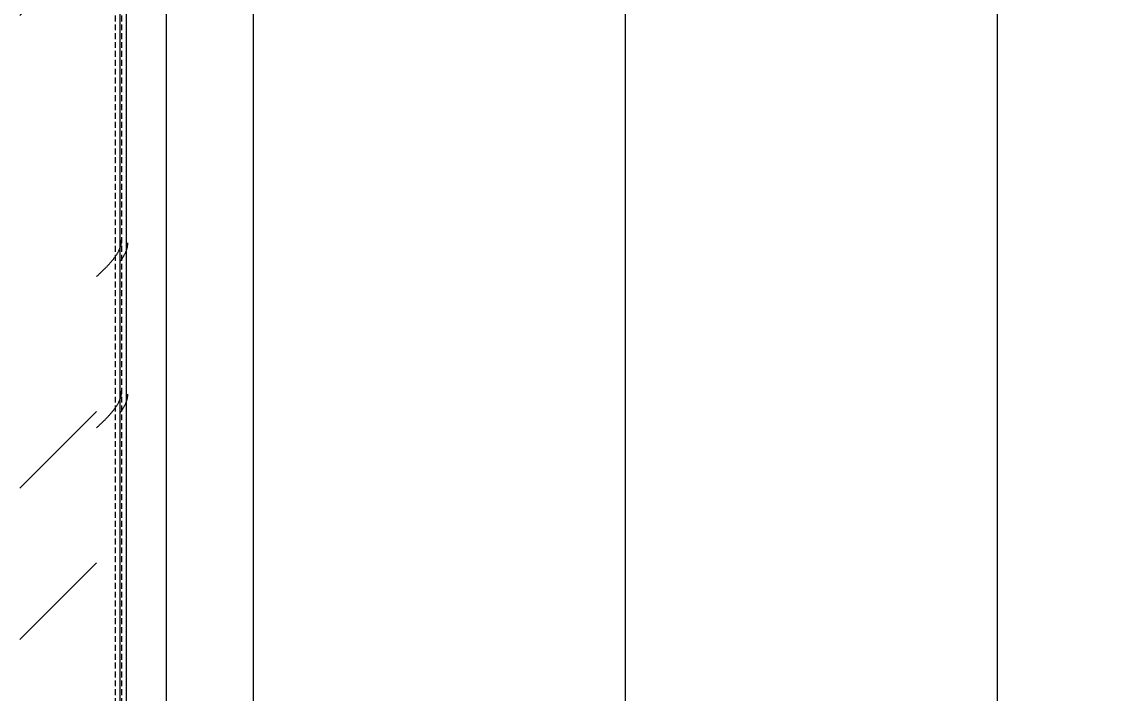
# Model space of a CAD drawing. Header units: centimetres. Extents: x -11896 to 2794, y -437 to 1921.
# Drawn here: x -2309.8 to -2222.9, y 279.1 to 333.2 of the extents above; entities that cross this region are included whole.
import ezdxf

# ---------------------------------------------------------------- set-up
doc = ezdxf.new("R2010")
doc.units = ezdxf.units.CM
doc.linetypes.add('Hidden', pattern=[0.714375, 0.47625, -0.238125])
for name, color, linetype, lineweight in [('A-ANNO-DIMS', 7, 'Continuous', 9), ('A-ANNO-DIMS-100', 7, 'Continuous', 9), ('A-WALL', 7, 'Continuous', 9), ('A-WALL-PATT', 7, 'Continuous', 35), ('S-COLS', 7, 'Continuous', 9)]:
    doc.layers.add(name, color=color, linetype=linetype, lineweight=lineweight)
doc.styles.add('Century Gothic_1', font='GOTHIC.TTF', dxfattribs={"height": 15})
doc.dimstyles.new('FCA_N_Cotas_E100', dxfattribs={"dimscale": 30.48, "dimtxt": 15.662524, "dimasz": 0.492126, "dimexe": 0.656168, "dimexo": 0.656168, "dimgap": 0.032808, "dimtad": 1, "dimlfac": 0.01, "dimrnd": 0.01, "dimzin": 0, "dimdsep": 46, "dimtxsty": 'Century Gothic_1', "dimblk1": 'OBLIQUE', "dimblk2": 'OBLIQUE', "dimsah": 1, "dimcen": 0.09, "dimdle": 0.656168, "dimazin": 2, "dimtfac": 1, "dimtdec": 4, "dimtix": 1, "dimtmove": 0, "dimatfit": 3, "dimfxl": 1, "dimtvp": 1, "dimtolj": 1, "dimtzin": 0, "dimarcsym": 2})

# ---------------------------------------------------------------- blocks, each defined once
blk = doc.blocks.new('FP_14-Sección 2-2')
at = {"layer": 'S-COLS'}
blk.add_line((-3752.503, 94), (-3752.503, 375.859), dxfattribs=at)
at = {"layer": 'S-COLS', "color": 9, "true_color": 0xc0c0c0}
for p, q in [((-3752.401, 315.433), (-3752.396, 315.48)), ((-3752.396, 315.48), (-3752.392, 315.526)), ((-3752.392, 315.526), (-3752.389, 315.573)), ((-3752.389, 315.573), (-3752.387, 315.62)), ((-3752.727, 314.545), (-3752.7, 314.591)), ((-3752.7, 314.591), (-3752.674, 314.638)), ((-3752.674, 314.638), (-3752.649, 314.685)), ((-3752.649, 314.685), (-3752.625, 314.732)), ((-3752.625, 314.732), (-3752.602, 314.778)), ((-3752.602, 314.778), (-3752.58, 314.825)), ((-3752.58, 314.825), (-3752.56, 314.872)), ((-3752.56, 314.872), (-3752.54, 314.919)), ((-3752.54, 314.919), (-3752.522, 314.965)), ((-3752.522, 314.965), (-3752.504, 315.012)), ((-3752.504, 315.012), (-3752.488, 315.059)), ((-3752.488, 315.059), (-3752.473, 315.106)), ((-3752.473, 315.106), (-3752.459, 315.152)), ((-3752.459, 315.152), (-3752.447, 315.199)), ((-3752.447, 315.199), (-3752.435, 315.246)), ((-3752.435, 315.246), (-3752.425, 315.293)), ((-3752.425, 315.293), (-3752.416, 315.339)), ((-3752.416, 315.339), (-3752.408, 315.386)), ((-3752.408, 315.386), (-3752.401, 315.433)), ((-3753.368, 313.703), (-3753.326, 313.75)), ((-3753.326, 313.75), (-3753.285, 313.796)), ((-3753.285, 313.796), (-3753.244, 313.843)), ((-3753.244, 313.843), (-3753.203, 313.89)), ((-3753.203, 313.89), (-3753.164, 313.937)), ((-3753.164, 313.937), (-3753.125, 313.984)), ((-3753.125, 313.984), (-3753.087, 314.03)), ((-3753.087, 314.03), (-3753.05, 314.077)), ((-3753.05, 314.077), (-3753.014, 314.124)), ((-3753.014, 314.124), (-3752.978, 314.171)), ((-3752.978, 314.171), (-3752.944, 314.217)), ((-3752.944, 314.217), (-3752.91, 314.264)), ((-3752.91, 314.264), (-3752.877, 314.311)), ((-3752.877, 314.311), (-3752.845, 314.358)), ((-3752.845, 314.358), (-3752.814, 314.404)), ((-3752.814, 314.404), (-3752.784, 314.451)), ((-3752.784, 314.451), (-3752.755, 314.498)), ((-3752.755, 314.498), (-3752.727, 314.545)), ((-3754.259, 312.815), (-3754.209, 312.861)), ((-3754.209, 312.861), (-3754.16, 312.908)), ((-3754.16, 312.908), (-3754.111, 312.955)), ((-3754.111, 312.955), (-3754.062, 313.002)), ((-3754.062, 313.002), (-3754.013, 313.048)), ((-3754.013, 313.048), (-3753.965, 313.095)), ((-3753.965, 313.095), (-3753.916, 313.142)), ((-3753.916, 313.142), (-3753.868, 313.189)), ((-3753.868, 313.189), (-3753.821, 313.235)), ((-3753.821, 313.235), (-3753.774, 313.282)), ((-3753.774, 313.282), (-3753.727, 313.329)), ((-3753.727, 313.329), (-3753.68, 313.376)), ((-3753.68, 313.376), (-3753.634, 313.422)), ((-3753.634, 313.422), (-3753.588, 313.469)), ((-3753.588, 313.469), (-3753.543, 313.516)), ((-3753.543, 313.516), (-3753.499, 313.563)), ((-3753.499, 313.563), (-3753.455, 313.609)), ((-3753.455, 313.609), (-3753.411, 313.656)), ((-3753.411, 313.656), (-3753.368, 313.703)), ((-3754.408, 312.674), (-3754.358, 312.721)), ((-3754.358, 312.721), (-3754.308, 312.768)), ((-3754.308, 312.768), (-3754.259, 312.815)), ((-3752.401, 303.244), (-3752.396, 303.29)), ((-3752.396, 303.29), (-3752.392, 303.337)), ((-3752.392, 303.337), (-3752.389, 303.384)), ((-3752.389, 303.384), (-3752.387, 303.431)), ((-3752.7, 302.402), (-3752.674, 302.449)), ((-3752.674, 302.449), (-3752.649, 302.495)), ((-3752.649, 302.495), (-3752.625, 302.542)), ((-3752.625, 302.542), (-3752.602, 302.589)), ((-3752.602, 302.589), (-3752.58, 302.636)), ((-3752.58, 302.636), (-3752.56, 302.682)), ((-3752.56, 302.682), (-3752.54, 302.729)), ((-3752.54, 302.729), (-3752.522, 302.776)), ((-3752.522, 302.776), (-3752.504, 302.823)), ((-3752.504, 302.823), (-3752.488, 302.869)), ((-3752.488, 302.869), (-3752.473, 302.916)), ((-3752.473, 302.916), (-3752.459, 302.963)), ((-3752.459, 302.963), (-3752.447, 303.01)), ((-3752.447, 303.01), (-3752.435, 303.056)), ((-3752.435, 303.056), (-3752.425, 303.103)), ((-3752.425, 303.103), (-3752.416, 303.15)), ((-3752.416, 303.15), (-3752.408, 303.197)), ((-3752.408, 303.197), (-3752.401, 303.244)), ((-3753.368, 301.514), (-3753.326, 301.56)), ((-3753.326, 301.56), (-3753.285, 301.607)), ((-3753.285, 301.607), (-3753.244, 301.654)), ((-3753.244, 301.654), (-3753.203, 301.701)), ((-3753.203, 301.701), (-3753.164, 301.747)), ((-3753.164, 301.747), (-3753.125, 301.794)), ((-3753.125, 301.794), (-3753.087, 301.841)), ((-3753.087, 301.841), (-3753.05, 301.888)), ((-3753.05, 301.888), (-3753.014, 301.934)), ((-3753.014, 301.934), (-3752.978, 301.981)), ((-3752.978, 301.981), (-3752.944, 302.028)), ((-3752.944, 302.028), (-3752.91, 302.075)), ((-3752.91, 302.075), (-3752.877, 302.121)), ((-3752.877, 302.121), (-3752.845, 302.168)), ((-3752.845, 302.168), (-3752.814, 302.215)), ((-3752.814, 302.215), (-3752.784, 302.262)), ((-3752.784, 302.262), (-3752.755, 302.308)), ((-3752.755, 302.308), (-3752.727, 302.355)), ((-3752.727, 302.355), (-3752.7, 302.402)), ((-3754.209, 300.672), (-3754.16, 300.719)), ((-3754.16, 300.719), (-3754.111, 300.765)), ((-3754.111, 300.765), (-3754.062, 300.812)), ((-3754.062, 300.812), (-3754.013, 300.859)), ((-3754.013, 300.859), (-3753.965, 300.906)), ((-3753.965, 300.906), (-3753.916, 300.952)), ((-3753.916, 300.952), (-3753.868, 300.999)), ((-3753.868, 300.999), (-3753.821, 301.046)), ((-3753.821, 301.046), (-3753.774, 301.093)), ((-3753.774, 301.093), (-3753.727, 301.14)), ((-3753.727, 301.14), (-3753.68, 301.186)), ((-3753.68, 301.186), (-3753.634, 301.233)), ((-3753.634, 301.233), (-3753.588, 301.28)), ((-3753.588, 301.28), (-3753.543, 301.327)), ((-3753.543, 301.327), (-3753.499, 301.373)), ((-3753.499, 301.373), (-3753.455, 301.42)), ((-3753.455, 301.42), (-3753.411, 301.467)), ((-3753.411, 301.467), (-3753.368, 301.514)), ((-3754.408, 300.485), (-3754.358, 300.532)), ((-3754.358, 300.532), (-3754.308, 300.578)), ((-3754.308, 300.578), (-3754.259, 300.625)), ((-3754.259, 300.625), (-3754.209, 300.672))]:
    blk.add_line(p, q, dxfattribs=at)
blk = doc.blocks.new('HSS Rectangular-Column - 100 x 100 mm-1654927-Sección 2-2')
at = {"layer": 'S-COLS', "true_color": 0xc0c0c0}
h = blk.add_hatch(dxfattribs=at)
h.set_pattern_fill('FP_7', color=9, style=0, pattern_type=2)
h.set_pattern_definition([(45, (-5061.785, 712), (-25.1447, 25.1447), []), (45, (-5061.785, 750.1), (-25.1447, 25.1447), [])])
h.paths.add_polyline_path([(-3754.408, 94), (-3754.408, 375.859), (-3755.003, 375.809), (-3755.281, 375.137), (-3756.077, 374.859), (-3759.224, 374.93), (-3759.724, 375.137), (-3760.003, 375.859), (-3760.598, 375.809), (-3760.598, 94)])
h.paths.add_polyline_path([(-3756.455, 375.359), (-3755.782, 375.638), (-3755.782, 375.859), (-3759.294, 375.809), (-3759.224, 375.638), (-3758.55, 375.359)])
at = {"layer": 'S-COLS', "linetype": 'Hidden'}
blk.add_line((-3752.903, 375.859), (-3752.903, 94), dxfattribs=at)
at = {"layer": 'S-COLS'}
blk.add_blockref('FP_14-Sección 2-2', (0, 0), dxfattribs=at)
blk = doc.blocks.new('FP_17-Sección 2-2')
at = {"layer": 'S-COLS'}
blk.add_line((-3752.003, 94), (-3752.003, 375.859), dxfattribs=at)
at = {"layer": 'S-COLS', "color": 9, "true_color": 0xc0c0c0}
for p, q in [((-3752.08, 314.582), (-3752.06, 314.629)), ((-3752.06, 314.629), (-3752.04, 314.676)), ((-3752.04, 314.676), (-3752.022, 314.722)), ((-3752.022, 314.722), (-3752.004, 314.769)), ((-3752.004, 314.769), (-3751.988, 314.816)), ((-3751.988, 314.816), (-3751.973, 314.863)), ((-3751.973, 314.863), (-3751.959, 314.909)), ((-3751.959, 314.909), (-3751.947, 314.956)), ((-3751.947, 314.956), (-3751.935, 315.003)), ((-3751.935, 315.003), (-3751.925, 315.05)), ((-3751.925, 315.05), (-3751.916, 315.096)), ((-3751.916, 315.096), (-3751.908, 315.143)), ((-3751.908, 315.143), (-3751.901, 315.19)), ((-3751.901, 315.19), (-3751.896, 315.237)), ((-3751.896, 315.237), (-3751.892, 315.283)), ((-3751.892, 315.283), (-3751.889, 315.33)), ((-3751.889, 315.33), (-3751.887, 315.377)), ((-3752.514, 313.881), (-3752.478, 313.927)), ((-3752.478, 313.927), (-3752.444, 313.974)), ((-3752.444, 313.974), (-3752.41, 314.021)), ((-3752.41, 314.021), (-3752.377, 314.068)), ((-3752.377, 314.068), (-3752.345, 314.114)), ((-3752.345, 314.114), (-3752.314, 314.161)), ((-3752.314, 314.161), (-3752.284, 314.208)), ((-3752.284, 314.208), (-3752.255, 314.255)), ((-3752.255, 314.255), (-3752.227, 314.301)), ((-3752.227, 314.301), (-3752.2, 314.348)), ((-3752.2, 314.348), (-3752.174, 314.395)), ((-3752.174, 314.395), (-3752.149, 314.442)), ((-3752.149, 314.442), (-3752.125, 314.488)), ((-3752.125, 314.488), (-3752.102, 314.535)), ((-3752.102, 314.535), (-3752.08, 314.582)), ((-3752.08, 302.393), (-3752.06, 302.439)), ((-3752.06, 302.439), (-3752.04, 302.486)), ((-3752.04, 302.486), (-3752.022, 302.533)), ((-3752.022, 302.533), (-3752.004, 302.58)), ((-3752.004, 302.58), (-3751.988, 302.626)), ((-3751.988, 302.626), (-3751.973, 302.673)), ((-3751.973, 302.673), (-3751.959, 302.72)), ((-3751.959, 302.72), (-3751.947, 302.767)), ((-3751.947, 302.767), (-3751.935, 302.813)), ((-3751.935, 302.813), (-3751.925, 302.86)), ((-3751.925, 302.86), (-3751.916, 302.907)), ((-3751.916, 302.907), (-3751.908, 302.954)), ((-3751.908, 302.954), (-3751.901, 303)), ((-3751.901, 303), (-3751.896, 303.047)), ((-3751.896, 303.047), (-3751.892, 303.094)), ((-3751.892, 303.094), (-3751.889, 303.141)), ((-3751.889, 303.141), (-3751.887, 303.187)), ((-3752.514, 301.691), (-3752.478, 301.738)), ((-3752.478, 301.738), (-3752.444, 301.785)), ((-3752.444, 301.785), (-3752.41, 301.831)), ((-3752.41, 301.831), (-3752.377, 301.878)), ((-3752.377, 301.878), (-3752.345, 301.925)), ((-3752.345, 301.925), (-3752.314, 301.972)), ((-3752.314, 301.972), (-3752.284, 302.019)), ((-3752.284, 302.019), (-3752.255, 302.065)), ((-3752.255, 302.065), (-3752.227, 302.112)), ((-3752.227, 302.112), (-3752.2, 302.159)), ((-3752.2, 302.159), (-3752.174, 302.206)), ((-3752.174, 302.206), (-3752.149, 302.252)), ((-3752.149, 302.252), (-3752.125, 302.299)), ((-3752.125, 302.299), (-3752.102, 302.346)), ((-3752.102, 302.346), (-3752.08, 302.393))]:
    blk.add_line(p, q, dxfattribs=at)
blk = doc.blocks.new('HSS Rectangular-Column - 100 x 100 mm-V16-Sección 2-2')
at = {"layer": 'S-COLS', "linetype": 'Hidden'}
blk.add_line((-3752.403, 375.859), (-3752.403, 94), dxfattribs=at)
at = {"layer": 'S-COLS'}
blk.add_blockref('FP_17-Sección 2-2', (0, 0), dxfattribs=at)
blk = doc.blocks.new('DIMBLOCK31-Sección 2-2')
at = {"layer": 'A-ANNO-DIMS-100', "lineweight": 35}
for p, q in [((-2430.668, 386.859), (-2438.168, 394.359)), ((-2430.668, 386.859), (-2423.168, 379.359)), ((-2430.668, 94), (-2438.168, 101.5)), ((-2430.668, 94), (-2423.168, 86.5))]:
    blk.add_line(p, q, dxfattribs=at)
at = {"layer": 'A-ANNO-DIMS-100'}
for p, q in [((-2430.668, 386.859), (-2450.668, 386.859)), ((-2430.668, 386.859), (-2430.668, 74)), ((-2430.668, 386.859), (-2258.875, 386.859)), ((-2430.668, 94), (-3209.083, 94)), ((-2430.668, 94), (-2410.668, 94))]:
    blk.add_line(p, q, dxfattribs=at)
at = {"layer": 'A-ANNO-DIMS-100', "color": 0, "insert": (-2450.894, 220.043), "char_height": 15, "width": 48.92674, "attachment_point": 1, "rotation": 90, "line_spacing_factor": 0.984502, "style": 'Century Gothic_1'}
blk.add_mtext('2.93', dxfattribs=at)
blk = doc.blocks.new('_Oblique')
at = {"color": 0, "linetype": 'ByBlock', "lineweight": -2}
blk.add_line((-0.5, -0.5), (0.5, 0.5), dxfattribs=at)

msp = doc.modelspace()

# ---------------------------------------------------------------- hatches: boundary and pattern name
at = {"layer": 'A-WALL-PATT', "lineweight": 9, "true_color": 0xc0c0c0}
h = msp.add_hatch(dxfattribs=at)
h.set_pattern_fill('FP_22', color=9, style=0, pattern_type=2)
h.set_pattern_definition([(90, (-3611.126, 712), (-30, 2e-15), [])])
h.paths.add_polyline_path([(-2297.598, 94), (-2145.78, 94), (-2145.78, 358.4), (-1970.909, 358.4), (-1970.909, 374.922), (-1705.363, 374.922), (-1705.363, 94), (-1595.709, 94), (-1595.709, 406.859), (-1703.199, 406.859), (-1703.199, 397.859), (-1823.199, 397.859), (-1823.199, 406.859), (-2236.375, 406.859), (-2236.375, 387.859), (-2238.875, 387.859), (-2238.875, 386.859), (-2297.598, 386.859), (-2297.598, 97.793)])
h.paths.add_polyline_path([(-2187.486, 195.335), (-2187.486, 195.467), (-2188.34, 195.335), (-2201.907, 195.393), (-2202.231, 195.469), (-2202.231, 195.341), (-2202.665, 195.521), (-2202.851, 195.97), (-2202.851, 241.301), (-2202.242, 243.933), (-2200.833, 245.934), (-2198.864, 247.234), (-2197.546, 247.534), (-2196.52, 247.723), (-2196.586, 248.893), (-2198.233, 248.893), (-2198.233, 249.332), (-2202.851, 249.436), (-2202.851, 249.611), (-2203.151, 249.553), (-2203.151, 249.364), (-2204.666, 249.05), (-2205.327, 248.853), (-2206.73, 247.783), (-2207.36, 246.716), (-2207.457, 245.215), (-2206.749, 239.266), (-2205.226, 221.515), (-2203.808, 213.745), (-2207.477, 213.547), (-2207.452, 217.802), (-2207.409, 222.245), (-2207.597, 224.803), (-2207.478, 224.827), (-2209.012, 242.68), (-2209.315, 244.991), (-2209.293, 245.016), (-2209.268, 246.064), (-2209.128, 247.416), (-2207.858, 249.422), (-2205.868, 250.644), (-2204.246, 251.109), (-2203.151, 251.103), (-2203.151, 250.958), (-2202.851, 250.958), (-2202.851, 251.237), (-2198.233, 251.346), (-2198.233, 251.958), (-2184.691, 255.335), (-2184.691, 254.7), (-2185.659, 253.732), (-2192.967, 251.91), (-2192.967, 250.833), (-2184.691, 248.923), (-2184.691, 247.653), (-2193.183, 249.499), (-2193.296, 247.723), (-2192.814, 247.645), (-2190.753, 247.208), (-2189.005, 246.032), (-2188.644, 245.725), (-2187.332, 243.738), (-2186.851, 241.301), (-2186.961, 195.705), (-2187.185, 195.46), (-2187.473, 195.341)])
h.paths.add_polyline_path([(-2194.556, 247.723), (-2194.556, 247.628), (-2194.47, 247.601)])
h.paths.add_polyline_path([(-2193.909, 247.578), (-2194.081, 247.723), (-2194.081, 247.617), (-2193.966, 247.591)])
h.paths.add_polyline_path([(-2195.679, 247.596), (-2195.441, 247.723), (-2195.736, 247.723)])
h.paths.add_polyline_path([(-2241.375, 387.859), (-2241.375, 406.859), (-2291.944, 406.859), (-2291.944, 387.859), (-2269.9, 387.859)])

# ---------------------------------------------------------------- linework, layer by layer
at = {"layer": 'A-WALL'}
msp.add_line((-2298.098, 94), (-2298.098, 386.859), dxfattribs=at)

# ---------------------------------------------------------------- block references
at = {"layer": 'S-COLS'}
for name in ['HSS Rectangular-Column - 100 x 100 mm-1654927-Sección 2-2', 'HSS Rectangular-Column - 100 x 100 mm-V16-Sección 2-2']:
    msp.add_blockref(name, (1450.659, 0), dxfattribs=at)

# ---------------------------------------------------------------- dimensions: what is measured, and where the dimension line sits
at = {"layer": 'A-ANNO-DIMS'}
dim = msp.add_linear_dim(base=(-2430.668, 94), p1=(-2238.875, 386.859), p2=(-3229.083, 94), angle=90, dimstyle='FCA_N_Cotas_E100', override={"dimpost": '<>', "dimfxl": 1032.606836}, dxfattribs=at)
dim.commit()
dim.dimension.update_dxf_attribs({"geometry": 'DIMBLOCK31-Sección 2-2', "text_midpoint": (-2439.545, 240.429)})

doc.saveas('drawing.dxf')
